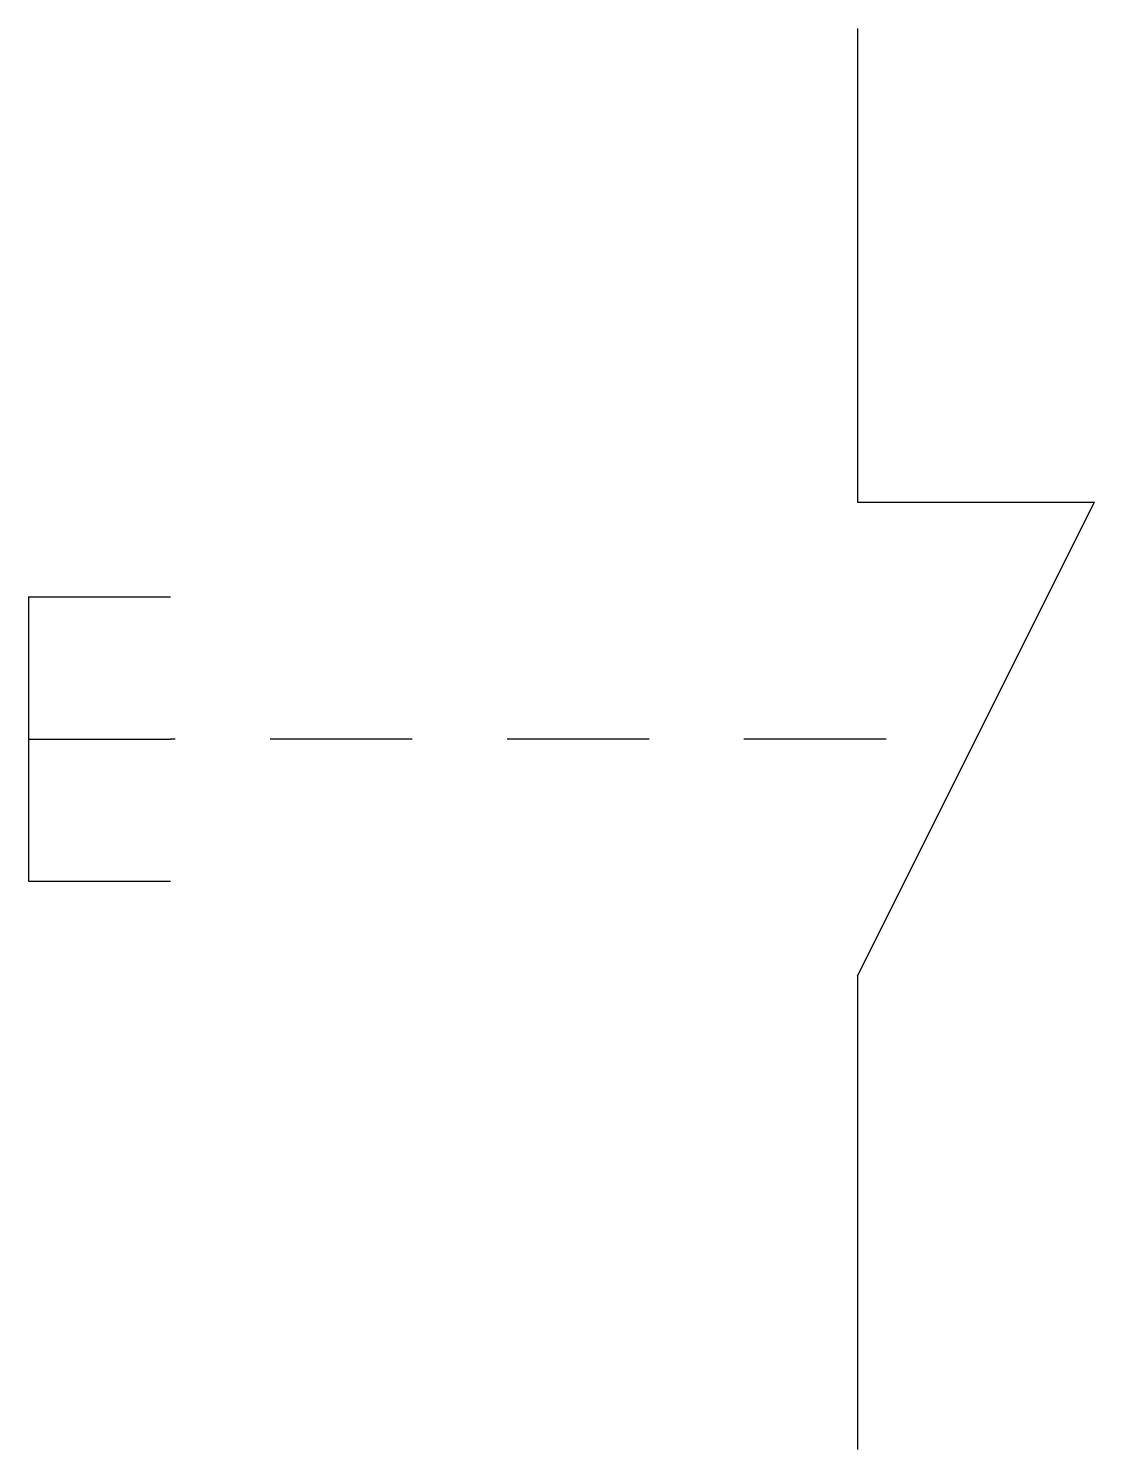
# Model space of a CAD drawing. Header units: millimetres. Extents: x -8.8 to 2.5, y -15 to 0.
import ezdxf
from ezdxf.enums import TextEntityAlignment as Align

# ---------------------------------------------------------------- set-up
doc = ezdxf.new("R2010")
doc.units = ezdxf.units.MM
doc.linetypes.add('SVG_1p5_1', pattern=[2.5, 1.5, -1])
doc.layers.get('0').update_dxf_attribs({"linetype": 'CONTINUOUS'})
doc.styles.add('ARIAL', font='arial.ttf')

# ---------------------------------------------------------------- blocks, each defined once
blk = doc.blocks.new('291_E_LV_SLD_IEC60617_pushbutton_nc')
at = {"true_color": 0x0000ff}
for p, q in [((0, 0), (0, -5)), ((0, -5), (2.5, -5)), ((0, -10), (2.5, -5)), ((-8.75, -6), (-8.75, -9)), ((-8.75, -6), (-7.25, -6)), ((-8.75, -7.5), (-7.25, -7.5)), ((-8.75, -9), (-7.25, -9)), ((0, -10), (0, -15))]:
    blk.add_line(p, q, dxfattribs=at)
at = {"linetype": 'SVG_1p5_1', "true_color": 0x0000ff}
blk.add_line((0.3, -7.5), (-7.25, -7.5), dxfattribs=at)
at = {"true_color": 0x0000ff, "style": 'ARIAL'}
blk.add_attdef('TAG', text='', height=2.5, dxfattribs=at).set_placement((-10.75, -2.2), align=Align.RIGHT)
at = {"color": 7, "style": 'ARIAL'}
for tag, p in [('RATED_CURRENT', (-10.75, -9)), ('VOLTAGE', (-10.75, -12)), ('MANUFACTURER', (-10.75, -15))]:
    blk.add_attdef(tag, text='', height=1.7, dxfattribs=at).set_placement(p, align=Align.RIGHT)

msp = doc.modelspace()

# ---------------------------------------------------------------- block references
msp.add_blockref('291_E_LV_SLD_IEC60617_pushbutton_nc', (0, 0))

doc.saveas('drawing.dxf')
